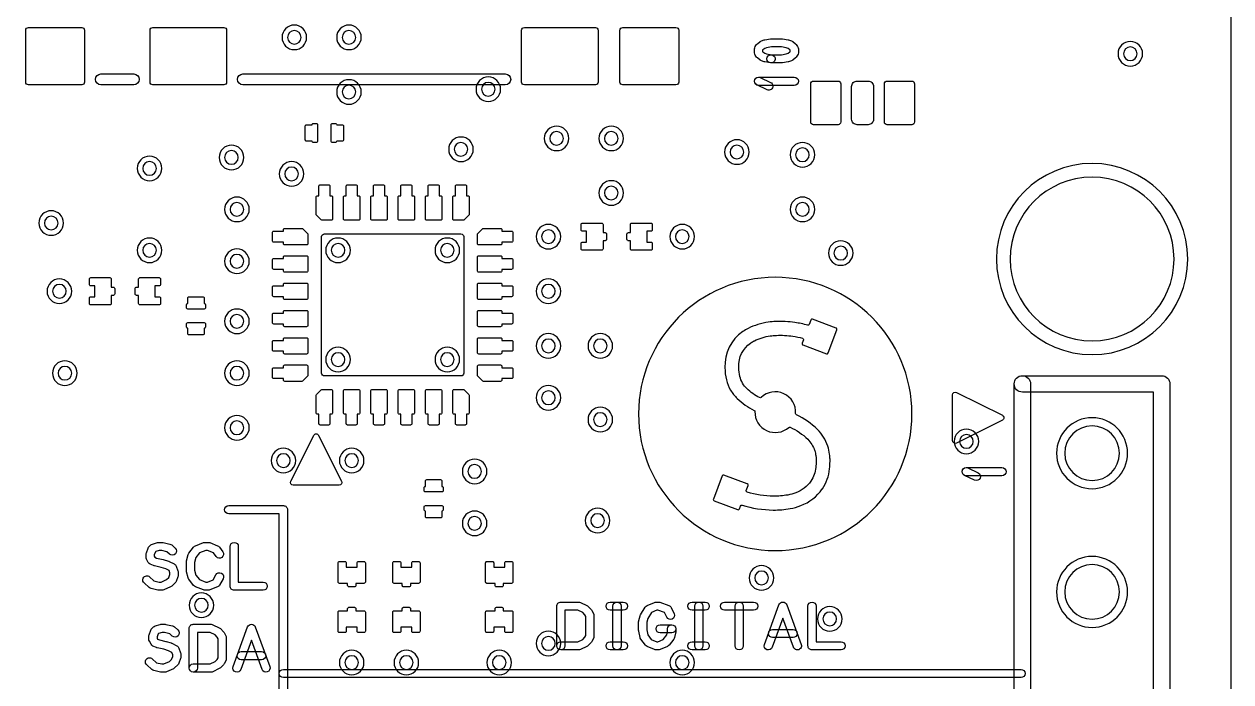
# Model space of a CAD drawing. Extents: x 0 to 53.3, y 0 to 68.6.
# Drawn here: x 31.25 to 53.34, y 45.6 to 57.64 of the extents above; entities that cross this region are included whole.
import ezdxf

# ---------------------------------------------------------------- set-up
doc = ezdxf.new("R2010")
doc.units = 0
for name, color, linetype in [('HOLE_1_4', 7, 'CONTINUOUS'), ('NC_Resist-A', 221, 'CONTINUOUS'), ('NC_Symbol-A', 140, 'CONTINUOUS'), ('OUTLINE', 7, 'CONTINUOUS')]:
    doc.layers.add(name, color=color, linetype=linetype)

msp = doc.modelspace()

# ---------------------------------------------------------------- linework, layer by layer
at = {"layer": 'HOLE_1_4'}
for points in [[(36.325, 57.4, 1), (36.075, 57.4, 1), (36.325, 57.4)], [(37.325, 57.4, 1), (37.075, 57.4, 1), (37.325, 57.4)], [(51.625, 57.1, 1), (51.375, 57.1, 1), (51.625, 57.1)], [(39.875, 56.45, 1), (39.625, 56.45, 1), (39.875, 56.45)], [(37.325, 56.4, 1), (37.075, 56.4, 1), (37.325, 56.4)], [(41.125, 55.55, 1), (40.875, 55.55, 1), (41.125, 55.55)], [(42.125, 55.55, 1), (41.875, 55.55, 1), (42.125, 55.55)], [(39.375, 55.35, 1), (39.125, 55.35, 1), (39.375, 55.35)], [(35.175, 55.2, 1), (34.925, 55.2, 1), (35.175, 55.2)], [(44.425, 55.3, 1), (44.175, 55.3, 1), (44.425, 55.3)], [(45.625, 55.25, 1), (45.375, 55.25, 1), (45.625, 55.25)], [(33.675, 55, 1), (33.425, 55, 1), (33.675, 55)], [(36.275, 54.9, 1), (36.025, 54.9, 1), (36.275, 54.9)], [(52.3, 53.34, 1), (49.3, 53.34, 1), (52.3, 53.34)], [(42.125, 54.55, 1), (41.875, 54.55, 1), (42.125, 54.55)], [(35.275, 54.25, 1), (35.025, 54.25, 1), (35.275, 54.25)], [(45.625, 54.25, 1), (45.375, 54.25, 1), (45.625, 54.25)], [(31.875, 54, 1), (31.625, 54, 1), (31.875, 54)], [(40.975, 53.75, 1), (40.725, 53.75, 1), (40.975, 53.75)], [(43.425, 53.75, 1), (43.175, 53.75, 1), (43.425, 53.75)], [(33.675, 53.5, 1), (33.425, 53.5, 1), (33.675, 53.5)], [(37.125, 53.5, 1), (36.875, 53.5, 1), (37.125, 53.5)], [(39.125, 53.5, 1), (38.875, 53.5, 1), (39.125, 53.5)], [(46.325, 53.45, 1), (46.075, 53.45, 1), (46.325, 53.45)], [(35.275, 53.3, 1), (35.025, 53.3, 1), (35.275, 53.3)], [(32.025, 52.75, 1), (31.775, 52.75, 1), (32.025, 52.75)], [(40.975, 52.75, 1), (40.725, 52.75, 1), (40.975, 52.75)], [(35.275, 52.2, 1), (35.025, 52.2, 1), (35.275, 52.2)], [(40.975, 51.75, 1), (40.725, 51.75, 1), (40.975, 51.75)], [(41.925, 51.75, 1), (41.675, 51.75, 1), (41.925, 51.75)], [(37.125, 51.5, 1), (36.875, 51.5, 1), (37.125, 51.5)], [(39.125, 51.5, 1), (38.875, 51.5, 1), (39.125, 51.5)], [(32.125, 51.25, 1), (31.875, 51.25, 1), (32.125, 51.25)], [(35.275, 51.25, 1), (35.025, 51.25, 1), (35.275, 51.25)], [(40.975, 50.8, 1), (40.725, 50.8, 1), (40.975, 50.8)], [(35.275, 50.25, 1), (35.025, 50.25, 1), (35.275, 50.25)], [(41.925, 50.4, 1), (41.675, 50.4, 1), (41.925, 50.4)], [(51.3, 49.784, 1), (50.3, 49.784, 1), (51.3, 49.784)], [(48.625, 50, 1), (48.375, 50, 1), (48.625, 50)], [(36.125, 49.65, 1), (35.875, 49.65, 1), (36.125, 49.65)], [(37.375, 49.65, 1), (37.125, 49.65, 1), (37.375, 49.65)], [(39.625, 49.45, 1), (39.375, 49.45, 1), (39.625, 49.45)], [(39.625, 48.5, 1), (39.375, 48.5, 1), (39.625, 48.5)], [(41.875, 48.55, 1), (41.625, 48.55, 1), (41.875, 48.55)], [(51.3, 47.244, 1), (50.3, 47.244, 1), (51.3, 47.244)], [(44.875, 47.5, 1), (44.625, 47.5, 1), (44.875, 47.5)], [(34.625, 47, 1), (34.375, 47, 1), (34.625, 47)], [(46.125, 46.75, 1), (45.875, 46.75, 1), (46.125, 46.75)], [(40.975, 46.3, 1), (40.725, 46.3, 1), (40.975, 46.3)], [(37.375, 45.95, 1), (37.125, 45.95, 1), (37.375, 45.95)], [(38.375, 45.95, 1), (38.125, 45.95, 1), (38.375, 45.95)], [(40.075, 45.95, 1), (39.825, 45.95, 1), (40.075, 45.95)], [(43.425, 45.95, 1), (43.175, 45.95, 1), (43.425, 45.95)]]:
    msp.add_lwpolyline(points, format="xyb", close=True, dxfattribs=at)
at = {"layer": 'NC_Resist-A'}
for points in [[(32.31, 57.58, -0.414214), (32.36, 57.53), (32.36, 56.58, -0.414214), (32.31, 56.53), (31.335, 56.53, -0.414214), (31.285, 56.58), (31.285, 57.53, -0.414214), (31.335, 57.58)], [(34.91, 57.58, -0.414214), (34.96, 57.53), (34.96, 56.58, -0.414214), (34.91, 56.53), (33.61, 56.53, -0.414214), (33.56, 56.58), (33.56, 57.53, -0.414214), (33.61, 57.58)], [(36.425, 57.4, 1), (35.975, 57.4, 1), (36.425, 57.4)], [(37.425, 57.4, 1), (36.975, 57.4, 1), (37.425, 57.4)], [(41.71, 57.58, -0.414214), (41.76, 57.53), (41.76, 56.58, -0.414214), (41.71, 56.53), (40.41, 56.53, -0.414214), (40.36, 56.58), (40.36, 57.53, -0.414214), (40.41, 57.58)], [(43.185, 57.58, -0.414214), (43.235, 57.53), (43.235, 56.58, -0.414214), (43.185, 56.53), (42.21, 56.53, -0.414214), (42.16, 56.58), (42.16, 57.53, -0.414214), (42.21, 57.58)], [(51.725, 57.1, 1), (51.275, 57.1, 1), (51.725, 57.1)], [(37.425, 56.4, 1), (36.975, 56.4, 1), (37.425, 56.4)], [(39.975, 56.45, 1), (39.525, 56.45, 1), (39.975, 56.45)], [(45.65, 56.55, -0.414214), (45.7, 56.6), (46.15, 56.6, -0.414214), (46.2, 56.55), (46.2, 55.85, -0.414214), (46.15, 55.8), (45.7, 55.8, -0.414214), (45.65, 55.85)], [(47, 56.55, -0.414214), (47.05, 56.6), (47.5, 56.6, -0.414214), (47.55, 56.55), (47.55, 55.85, -0.414214), (47.5, 55.8), (47.05, 55.8, -0.414214), (47, 55.85)], [(36.625, 55.5, -0.414214), (36.6, 55.475), (36.55, 55.475, -0.414214), (36.525, 55.5), (36.525, 55.5), (36.425, 55.5, -0.414214), (36.4, 55.525), (36.4, 55.775, -0.414214), (36.425, 55.8), (36.525, 55.8), (36.525, 55.8, -0.414214), (36.55, 55.825), (36.6, 55.825, -0.414214), (36.625, 55.8)], [(36.875, 55.8, -0.414214), (36.9, 55.825), (36.95, 55.825, -0.414214), (36.975, 55.8), (36.975, 55.8), (37.075, 55.8, -0.414214), (37.1, 55.775), (37.1, 55.525, -0.414214), (37.075, 55.5), (36.975, 55.5), (36.975, 55.5, -0.414214), (36.95, 55.475), (36.9, 55.475, -0.414214), (36.875, 55.5)], [(41.225, 55.55, 1), (40.775, 55.55, 1), (41.225, 55.55)], [(42.225, 55.55, 1), (41.775, 55.55, 1), (42.225, 55.55)], [(39.475, 55.35, 1), (39.025, 55.35, 1), (39.475, 55.35)], [(44.525, 55.3, 1), (44.075, 55.3, 1), (44.525, 55.3)], [(45.725, 55.25, 1), (45.275, 55.25, 1), (45.725, 55.25)], [(33.775, 55, 1), (33.325, 55, 1), (33.775, 55)], [(35.275, 55.2, 1), (34.825, 55.2, 1), (35.275, 55.2)], [(36.375, 54.9, 1), (35.925, 54.9, 1), (36.375, 54.9)], [(50.8, 51.59, 1), (50.8, 55.09, 1), (50.8, 51.59)], [(42.225, 54.55, 1), (41.775, 54.55, 1), (42.225, 54.55)], [(36.6, 54.475, -0.414214), (36.625, 54.5), (36.65, 54.5), (36.65, 54.675, -0.414214), (36.675, 54.7), (36.825, 54.7, -0.414214), (36.85, 54.675), (36.85, 54.5), (36.875, 54.5, -0.414214), (36.9, 54.475), (36.9, 54.075, -0.414214), (36.875, 54.05), (36.71036, 54.05, -0.198927), (36.69268, 54.05732), (36.60732, 54.14268, -0.198927), (36.6, 54.16036)], [(37.1, 54.475, -0.414214), (37.125, 54.5), (37.15, 54.5), (37.15, 54.675, -0.414214), (37.175, 54.7), (37.325, 54.7, -0.414214), (37.35, 54.675), (37.35, 54.5), (37.375, 54.5, -0.414214), (37.4, 54.475), (37.4, 54.075, -0.414214), (37.375, 54.05), (37.125, 54.05, -0.414214), (37.1, 54.075)], [(37.6, 54.475, -0.414214), (37.625, 54.5), (37.65, 54.5), (37.65, 54.675, -0.414214), (37.675, 54.7), (37.825, 54.7, -0.414214), (37.85, 54.675), (37.85, 54.5), (37.875, 54.5, -0.414214), (37.9, 54.475), (37.9, 54.075, -0.414214), (37.875, 54.05), (37.625, 54.05, -0.414214), (37.6, 54.075)], [(38.1, 54.475, -0.414214), (38.125, 54.5), (38.15, 54.5), (38.15, 54.675, -0.414214), (38.175, 54.7), (38.325, 54.7, -0.414214), (38.35, 54.675), (38.35, 54.5), (38.375, 54.5, -0.414214), (38.4, 54.475), (38.4, 54.075, -0.414214), (38.375, 54.05), (38.125, 54.05, -0.414214), (38.1, 54.075)], [(38.6, 54.475, -0.414214), (38.625, 54.5), (38.65, 54.5), (38.65, 54.675, -0.414214), (38.675, 54.7), (38.825, 54.7, -0.414214), (38.85, 54.675), (38.85, 54.5), (38.875, 54.5, -0.414214), (38.9, 54.475), (38.9, 54.075, -0.414214), (38.875, 54.05), (38.625, 54.05, -0.414214), (38.6, 54.075)], [(39.1, 54.475, -0.414214), (39.125, 54.5), (39.15, 54.5), (39.15, 54.675, -0.414214), (39.175, 54.7), (39.325, 54.7, -0.414214), (39.35, 54.675), (39.35, 54.5), (39.375, 54.5, -0.414214), (39.4, 54.475), (39.4, 54.16036, -0.198927), (39.39268, 54.14268), (39.30732, 54.05732, -0.198927), (39.28964, 54.05), (39.125, 54.05, -0.414214), (39.1, 54.075)], [(35.375, 54.25, 1), (34.925, 54.25, 1), (35.375, 54.25)], [(45.725, 54.25, 1), (45.275, 54.25, 1), (45.725, 54.25)], [(31.975, 54, 1), (31.525, 54, 1), (31.975, 54)], [(36.025, 53.6, -0.414214), (36, 53.625), (36, 53.65), (35.825, 53.65, -0.414214), (35.8, 53.675), (35.8, 53.825, -0.414214), (35.825, 53.85), (36, 53.85), (36, 53.875, -0.414214), (36.025, 53.9), (36.33964, 53.9, -0.198927), (36.35732, 53.89268), (36.44268, 53.80732, -0.198927), (36.45, 53.78964), (36.45, 53.625, -0.414214), (36.425, 53.6)], [(39.975, 53.9, -0.414214), (40, 53.875), (40, 53.85), (40.175, 53.85, -0.414214), (40.2, 53.825), (40.2, 53.675, -0.414214), (40.175, 53.65), (40, 53.65), (40, 53.625, -0.414214), (39.975, 53.6), (39.575, 53.6, -0.414214), (39.55, 53.625), (39.55, 53.78964, -0.198927), (39.55732, 53.80732), (39.64268, 53.89268, -0.198927), (39.66036, 53.9)], [(41.075, 53.75, 1), (40.625, 53.75, 1), (41.075, 53.75)], [(41.45, 53.625, -0.414214), (41.475, 53.65), (41.55, 53.65), (41.55, 53.85), (41.475, 53.85, -0.414214), (41.45, 53.875), (41.45, 53.975, -0.414214), (41.475, 54), (41.825, 54, -0.414214), (41.85, 53.975), (41.85, 53.825), (41.8875, 53.825, -0.414214), (41.9125, 53.8), (41.9125, 53.7, -0.414214), (41.8875, 53.675), (41.85, 53.675), (41.85, 53.525, -0.414214), (41.825, 53.5), (41.475, 53.5, -0.414214), (41.45, 53.525)], [(42.75, 53.875, -0.414214), (42.725, 53.85), (42.65, 53.85), (42.65, 53.65), (42.725, 53.65, -0.414214), (42.75, 53.625), (42.75, 53.525, -0.414214), (42.725, 53.5), (42.375, 53.5, -0.414214), (42.35, 53.525), (42.35, 53.675), (42.3125, 53.675, -0.414214), (42.2875, 53.7), (42.2875, 53.8, -0.414214), (42.3125, 53.825), (42.35, 53.825), (42.35, 53.975, -0.414214), (42.375, 54), (42.725, 54, -0.414214), (42.75, 53.975)], [(43.525, 53.75, 1), (43.075, 53.75, 1), (43.525, 53.75)], [(33.775, 53.5, 1), (33.325, 53.5, 1), (33.775, 53.5)], [(36.7, 53.75, -0.414214), (36.75, 53.8), (39.25, 53.8, -0.414214), (39.3, 53.75), (39.3, 51.25, -0.414214), (39.25, 51.2), (36.75, 51.2, -0.414214), (36.7, 51.25)], [(37.225, 53.5, 1), (36.775, 53.5, 1), (37.225, 53.5)], [(39.225, 53.5, 1), (38.775, 53.5, 1), (39.225, 53.5)], [(46.425, 53.45, 1), (45.975, 53.45, 1), (46.425, 53.45)], [(35.375, 53.3, 1), (34.925, 53.3, 1), (35.375, 53.3)], [(36.025, 53.1, -0.414214), (36, 53.125), (36, 53.15), (35.825, 53.15, -0.414214), (35.8, 53.175), (35.8, 53.325, -0.414214), (35.825, 53.35), (36, 53.35), (36, 53.375, -0.414214), (36.025, 53.4), (36.425, 53.4, -0.414214), (36.45, 53.375), (36.45, 53.125, -0.414214), (36.425, 53.1)], [(39.975, 53.4, -0.414214), (40, 53.375), (40, 53.35), (40.175, 53.35, -0.414214), (40.2, 53.325), (40.2, 53.175, -0.414214), (40.175, 53.15), (40, 53.15), (40, 53.125, -0.414214), (39.975, 53.1), (39.575, 53.1, -0.414214), (39.55, 53.125), (39.55, 53.375, -0.414214), (39.575, 53.4)], [(32.125, 52.75, 1), (31.675, 52.75, 1), (32.125, 52.75)], [(32.45, 52.625, -0.414214), (32.475, 52.65), (32.55, 52.65), (32.55, 52.85), (32.475, 52.85, -0.414214), (32.45, 52.875), (32.45, 52.975, -0.414214), (32.475, 53), (32.825, 53, -0.414214), (32.85, 52.975), (32.85, 52.825), (32.8875, 52.825, -0.414214), (32.9125, 52.8), (32.9125, 52.7, -0.414214), (32.8875, 52.675), (32.85, 52.675), (32.85, 52.525, -0.414214), (32.825, 52.5), (32.475, 52.5, -0.414214), (32.45, 52.525)], [(33.75, 52.875, -0.414214), (33.725, 52.85), (33.65, 52.85), (33.65, 52.65), (33.725, 52.65, -0.414214), (33.75, 52.625), (33.75, 52.525, -0.414214), (33.725, 52.5), (33.375, 52.5, -0.414214), (33.35, 52.525), (33.35, 52.675), (33.3125, 52.675, -0.414214), (33.2875, 52.7), (33.2875, 52.8, -0.414214), (33.3125, 52.825), (33.35, 52.825), (33.35, 52.975, -0.414214), (33.375, 53), (33.725, 53, -0.414214), (33.75, 52.975)], [(36.025, 52.6, -0.414214), (36, 52.625), (36, 52.65), (35.825, 52.65, -0.414214), (35.8, 52.675), (35.8, 52.825, -0.414214), (35.825, 52.85), (36, 52.85), (36, 52.875, -0.414214), (36.025, 52.9), (36.425, 52.9, -0.414214), (36.45, 52.875), (36.45, 52.625, -0.414214), (36.425, 52.6)], [(39.975, 52.9, -0.414214), (40, 52.875), (40, 52.85), (40.175, 52.85, -0.414214), (40.2, 52.825), (40.2, 52.675, -0.414214), (40.175, 52.65), (40, 52.65), (40, 52.625, -0.414214), (39.975, 52.6), (39.575, 52.6, -0.414214), (39.55, 52.625), (39.55, 52.875, -0.414214), (39.575, 52.9)], [(41.075, 52.75, 1), (40.625, 52.75, 1), (41.075, 52.75)], [(34.25, 52.425, -0.414214), (34.225, 52.45), (34.225, 52.5, -0.414214), (34.25, 52.525), (34.25, 52.525), (34.25, 52.625, -0.414214), (34.275, 52.65), (34.525, 52.65, -0.414214), (34.55, 52.625), (34.55, 52.525), (34.55, 52.525, -0.414214), (34.575, 52.5), (34.575, 52.45, -0.414214), (34.55, 52.425)], [(35.375, 52.2, 1), (34.925, 52.2, 1), (35.375, 52.2)], [(36.025, 52.1, -0.414214), (36, 52.125), (36, 52.15), (35.825, 52.15, -0.414214), (35.8, 52.175), (35.8, 52.325, -0.414214), (35.825, 52.35), (36, 52.35), (36, 52.375, -0.414214), (36.025, 52.4), (36.425, 52.4, -0.414214), (36.45, 52.375), (36.45, 52.125, -0.414214), (36.425, 52.1)], [(39.975, 52.4, -0.414214), (40, 52.375), (40, 52.35), (40.175, 52.35, -0.414214), (40.2, 52.325), (40.2, 52.175, -0.414214), (40.175, 52.15), (40, 52.15), (40, 52.125, -0.414214), (39.975, 52.1), (39.575, 52.1, -0.414214), (39.55, 52.125), (39.55, 52.375, -0.414214), (39.575, 52.4)], [(34.55, 52.175, -0.414214), (34.575, 52.15), (34.575, 52.1, -0.414214), (34.55, 52.075), (34.55, 52.075), (34.55, 51.975, -0.414214), (34.525, 51.95), (34.275, 51.95, -0.414214), (34.25, 51.975), (34.25, 52.075), (34.25, 52.075, -0.414214), (34.225, 52.1), (34.225, 52.15, -0.414214), (34.25, 52.175)], [(36.025, 51.6, -0.414214), (36, 51.625), (36, 51.65), (35.825, 51.65, -0.414214), (35.8, 51.675), (35.8, 51.825, -0.414214), (35.825, 51.85), (36, 51.85), (36, 51.875, -0.414214), (36.025, 51.9), (36.425, 51.9, -0.414214), (36.45, 51.875), (36.45, 51.625, -0.414214), (36.425, 51.6)], [(39.975, 51.9, -0.414214), (40, 51.875), (40, 51.85), (40.175, 51.85, -0.414214), (40.2, 51.825), (40.2, 51.675, -0.414214), (40.175, 51.65), (40, 51.65), (40, 51.625, -0.414214), (39.975, 51.6), (39.575, 51.6, -0.414214), (39.55, 51.625), (39.55, 51.875, -0.414214), (39.575, 51.9)], [(41.075, 51.75, 1), (40.625, 51.75, 1), (41.075, 51.75)], [(42.025, 51.75, 1), (41.575, 51.75, 1), (42.025, 51.75)], [(37.225, 51.5, 1), (36.775, 51.5, 1), (37.225, 51.5)], [(39.225, 51.5, 1), (38.775, 51.5, 1), (39.225, 51.5)], [(32.225, 51.25, 1), (31.775, 51.25, 1), (32.225, 51.25)], [(35.375, 51.25, 1), (34.925, 51.25, 1), (35.375, 51.25)], [(36.025, 51.1, -0.414214), (36, 51.125), (36, 51.15), (35.825, 51.15, -0.414214), (35.8, 51.175), (35.8, 51.325, -0.414214), (35.825, 51.35), (36, 51.35), (36, 51.375, -0.414214), (36.025, 51.4), (36.425, 51.4, -0.414214), (36.45, 51.375), (36.45, 51.21036, -0.198927), (36.44268, 51.19268), (36.35732, 51.10732, -0.198927), (36.33964, 51.1)], [(39.975, 51.4, -0.414214), (40, 51.375), (40, 51.35), (40.175, 51.35, -0.414214), (40.2, 51.325), (40.2, 51.175, -0.414214), (40.175, 51.15), (40, 51.15), (40, 51.125, -0.414214), (39.975, 51.1), (39.66036, 51.1, -0.198927), (39.64268, 51.10732), (39.55732, 51.19268, -0.198927), (39.55, 51.21036), (39.55, 51.375, -0.414214), (39.575, 51.4)], [(41.075, 50.8, 1), (40.625, 50.8, 1), (41.075, 50.8)], [(36.9, 50.525, -0.414214), (36.875, 50.5), (36.85, 50.5), (36.85, 50.325, -0.414214), (36.825, 50.3), (36.675, 50.3, -0.414214), (36.65, 50.325), (36.65, 50.5), (36.625, 50.5, -0.414214), (36.6, 50.525), (36.6, 50.83964, -0.198927), (36.60732, 50.85732), (36.69268, 50.94268, -0.198927), (36.71036, 50.95), (36.875, 50.95, -0.414214), (36.9, 50.925)], [(37.4, 50.525, -0.414214), (37.375, 50.5), (37.35, 50.5), (37.35, 50.325, -0.414214), (37.325, 50.3), (37.175, 50.3, -0.414214), (37.15, 50.325), (37.15, 50.5), (37.125, 50.5, -0.414214), (37.1, 50.525), (37.1, 50.925, -0.414214), (37.125, 50.95), (37.375, 50.95, -0.414214), (37.4, 50.925)], [(37.9, 50.525, -0.414214), (37.875, 50.5), (37.85, 50.5), (37.85, 50.325, -0.414214), (37.825, 50.3), (37.675, 50.3, -0.414214), (37.65, 50.325), (37.65, 50.5), (37.625, 50.5, -0.414214), (37.6, 50.525), (37.6, 50.925, -0.414214), (37.625, 50.95), (37.875, 50.95, -0.414214), (37.9, 50.925)], [(38.4, 50.525, -0.414214), (38.375, 50.5), (38.35, 50.5), (38.35, 50.325, -0.414214), (38.325, 50.3), (38.175, 50.3, -0.414214), (38.15, 50.325), (38.15, 50.5), (38.125, 50.5, -0.414214), (38.1, 50.525), (38.1, 50.925, -0.414214), (38.125, 50.95), (38.375, 50.95, -0.414214), (38.4, 50.925)], [(38.9, 50.525, -0.414214), (38.875, 50.5), (38.85, 50.5), (38.85, 50.325, -0.414214), (38.825, 50.3), (38.675, 50.3, -0.414214), (38.65, 50.325), (38.65, 50.5), (38.625, 50.5, -0.414214), (38.6, 50.525), (38.6, 50.925, -0.414214), (38.625, 50.95), (38.875, 50.95, -0.414214), (38.9, 50.925)], [(39.4, 50.525, -0.414214), (39.375, 50.5), (39.35, 50.5), (39.35, 50.325, -0.414214), (39.325, 50.3), (39.175, 50.3, -0.414214), (39.15, 50.325), (39.15, 50.5), (39.125, 50.5, -0.414214), (39.1, 50.525), (39.1, 50.925, -0.414214), (39.125, 50.95), (39.28964, 50.95, -0.198927), (39.30732, 50.94268), (39.39268, 50.85732, -0.198927), (39.4, 50.83964)], [(42.025, 50.4, 1), (41.575, 50.4, 1), (42.025, 50.4)], [(35.375, 50.25, 1), (34.925, 50.25, 1), (35.375, 50.25)], [(50.8, 50.434, 1), (50.8, 49.134, 1), (50.8, 50.434)], [(48.725, 50, 1), (48.275, 50, 1), (48.725, 50)], [(36.225, 49.65, 1), (35.775, 49.65, 1), (36.225, 49.65)], [(37.475, 49.65, 1), (37.025, 49.65, 1), (37.475, 49.65)], [(39.725, 49.45, 1), (39.275, 49.45, 1), (39.725, 49.45)], [(38.6, 49.075, -0.414214), (38.575, 49.1), (38.575, 49.15, -0.414214), (38.6, 49.175), (38.6, 49.175), (38.6, 49.275, -0.414214), (38.625, 49.3), (38.875, 49.3, -0.414214), (38.9, 49.275), (38.9, 49.175), (38.9, 49.175, -0.414214), (38.925, 49.15), (38.925, 49.1, -0.414214), (38.9, 49.075)], [(38.9, 48.825, -0.414214), (38.925, 48.8), (38.925, 48.75, -0.414214), (38.9, 48.725), (38.9, 48.725), (38.9, 48.625, -0.414214), (38.875, 48.6), (38.625, 48.6, -0.414214), (38.6, 48.625), (38.6, 48.725), (38.6, 48.725, -0.414214), (38.575, 48.75), (38.575, 48.8, -0.414214), (38.6, 48.825)], [(39.725, 48.5, 1), (39.275, 48.5, 1), (39.725, 48.5)], [(41.975, 48.55, 1), (41.525, 48.55, 1), (41.975, 48.55)], [(37.125, 47.8, -0.414214), (37.15, 47.775), (37.15, 47.7), (37.35, 47.7), (37.35, 47.775, -0.414214), (37.375, 47.8), (37.475, 47.8, -0.414214), (37.5, 47.775), (37.5, 47.425, -0.414214), (37.475, 47.4), (37.325, 47.4), (37.325, 47.3625, -0.414214), (37.3, 47.3375), (37.2, 47.3375, -0.414214), (37.175, 47.3625), (37.175, 47.4), (37.025, 47.4, -0.414214), (37, 47.425), (37, 47.775, -0.414214), (37.025, 47.8)], [(38.125, 47.8, -0.414214), (38.15, 47.775), (38.15, 47.7), (38.35, 47.7), (38.35, 47.775, -0.414214), (38.375, 47.8), (38.475, 47.8, -0.414214), (38.5, 47.775), (38.5, 47.425, -0.414214), (38.475, 47.4), (38.325, 47.4), (38.325, 47.3625, -0.414214), (38.3, 47.3375), (38.2, 47.3375, -0.414214), (38.175, 47.3625), (38.175, 47.4), (38.025, 47.4, -0.414214), (38, 47.425), (38, 47.775, -0.414214), (38.025, 47.8)], [(39.825, 47.8, -0.414214), (39.85, 47.775), (39.85, 47.7), (40.05, 47.7), (40.05, 47.775, -0.414214), (40.075, 47.8), (40.175, 47.8, -0.414214), (40.2, 47.775), (40.2, 47.425, -0.414214), (40.175, 47.4), (40.025, 47.4), (40.025, 47.3625, -0.414214), (40, 47.3375), (39.9, 47.3375, -0.414214), (39.875, 47.3625), (39.875, 47.4), (39.725, 47.4, -0.414214), (39.7, 47.425), (39.7, 47.775, -0.414214), (39.725, 47.8)], [(44.975, 47.5, 1), (44.525, 47.5, 1), (44.975, 47.5)], [(50.8, 47.894, 1), (50.8, 46.594, 1), (50.8, 47.894)], [(34.725, 47, 1), (34.275, 47, 1), (34.725, 47)], [(37.375, 46.5, -0.414214), (37.35, 46.525), (37.35, 46.6), (37.15, 46.6), (37.15, 46.525, -0.414214), (37.125, 46.5), (37.025, 46.5, -0.414214), (37, 46.525), (37, 46.875, -0.414214), (37.025, 46.9), (37.175, 46.9), (37.175, 46.9375, -0.414214), (37.2, 46.9625), (37.3, 46.9625, -0.414214), (37.325, 46.9375), (37.325, 46.9), (37.475, 46.9, -0.414214), (37.5, 46.875), (37.5, 46.525, -0.414214), (37.475, 46.5)], [(38.375, 46.5, -0.414214), (38.35, 46.525), (38.35, 46.6), (38.15, 46.6), (38.15, 46.525, -0.414214), (38.125, 46.5), (38.025, 46.5, -0.414214), (38, 46.525), (38, 46.875, -0.414214), (38.025, 46.9), (38.175, 46.9), (38.175, 46.9375, -0.414214), (38.2, 46.9625), (38.3, 46.9625, -0.414214), (38.325, 46.9375), (38.325, 46.9), (38.475, 46.9, -0.414214), (38.5, 46.875), (38.5, 46.525, -0.414214), (38.475, 46.5)], [(40.075, 46.5, -0.414214), (40.05, 46.525), (40.05, 46.6), (39.85, 46.6), (39.85, 46.525, -0.414214), (39.825, 46.5), (39.725, 46.5, -0.414214), (39.7, 46.525), (39.7, 46.875, -0.414214), (39.725, 46.9), (39.875, 46.9), (39.875, 46.9375, -0.414214), (39.9, 46.9625), (40, 46.9625, -0.414214), (40.025, 46.9375), (40.025, 46.9), (40.175, 46.9, -0.414214), (40.2, 46.875), (40.2, 46.525, -0.414214), (40.175, 46.5)], [(46.225, 46.75, 1), (45.775, 46.75, 1), (46.225, 46.75)], [(41.075, 46.3, 1), (40.625, 46.3, 1), (41.075, 46.3)], [(37.475, 45.95, 1), (37.025, 45.95, 1), (37.475, 45.95)], [(38.475, 45.95, 1), (38.025, 45.95, 1), (38.475, 45.95)], [(40.175, 45.95, 1), (39.725, 45.95, 1), (40.175, 45.95)], [(43.525, 45.95, 1), (43.075, 45.95, 1), (43.525, 45.95)]]:
    msp.add_lwpolyline(points, format="xyb", close=True, dxfattribs=at)
at = {"layer": 'NC_Symbol-A'}
for points in [[(44.92547, 56.93149, -1), (44.92547, 57.08149), (45.11434, 57.08149), (45.20395, 57.09692), (45.23682, 57.10822), (45.26975, 57.13467), (45.275, 57.1419), (45.275, 57.1633), (45.26974, 57.17053), (45.23682, 57.19698), (45.20396, 57.20828), (45.11435, 57.2237), (44.93187, 57.2237), (44.84226, 57.20828), (44.80941, 57.19698), (44.77649, 57.17054), (44.77123, 57.1633), (44.77123, 57.1419), (44.77648, 57.13467), (44.80941, 57.10822), (44.84227, 57.09692), (44.93819, 57.0804, -1), (44.91275, 56.93258), (44.81086, 56.95012, -0.040286), (44.79917, 56.95311), (44.74823, 56.97064, -0.086488), (44.72568, 56.98308), (44.67474, 57.02399, -0.066593), (44.66102, 57.03839), (44.63555, 57.07345, -0.158367), (44.62123, 57.11753), (44.62123, 57.18766, -0.158333), (44.63555, 57.23173), (44.66102, 57.2668, -0.066617), (44.67474, 57.28121), (44.72568, 57.32212, -0.086488), (44.74823, 57.33456), (44.79917, 57.35209, -0.040286), (44.81086, 57.35508), (44.91275, 57.37261, -0.042633), (44.92547, 57.3737), (45.12075, 57.3737, -0.042633), (45.13347, 57.37261), (45.23536, 57.35508, -0.040286), (45.24705, 57.35209), (45.29799, 57.33456, -0.086488), (45.32054, 57.32212), (45.37149, 57.28121, -0.066617), (45.38521, 57.2668), (45.41068, 57.23173, -0.158333), (45.425, 57.18766), (45.425, 57.11753, -0.158367), (45.41068, 57.07345), (45.38521, 57.03839, -0.066593), (45.37149, 57.02399), (45.32054, 56.98308, -0.086488), (45.29799, 56.97064), (45.24705, 56.95311, -0.040286), (45.23536, 56.95012), (45.13347, 56.93258, -0.042633), (45.12075, 56.93149)], [(33.26, 56.73, -1), (33.26, 56.53), (32.66, 56.53, -1), (32.66, 56.73)], [(40.06, 56.73, -1), (40.06, 56.53), (35.26, 56.53, -1), (35.26, 56.73)], [(44.91488, 56.57634, -1), (44.85116, 56.44054), (44.66437, 56.5282, -1), (44.72809, 56.664)], [(44.69623, 56.5211, -1), (44.69623, 56.6711), (45.35, 56.6711, -1), (45.35, 56.5211)], [(46.8, 55.9, -0.414214), (46.7, 55.8), (46.5, 55.8, -0.414214), (46.4, 55.9), (46.4, 56.5, -0.414214), (46.5, 56.6), (46.7, 56.6, -0.414214), (46.8, 56.5)], [(45.00128, 48.00226, 1), (45.00128, 53.00572, 1), (45.00128, 48.00226)], [(44.96455, 48.74374, 0.0037), (44.96492, 48.74374), (44.96492, 48.74374, 0.042782), (45.27324, 48.76986), (45.27324, 48.76986, 0.003846), (45.27362, 48.76992), (45.27362, 48.76992, 0.044234), (45.46777, 48.82442), (45.46777, 48.82442, 0.152007), (45.8631, 49.12942), (45.8631, 49.12942, 0.00649), (45.86346, 49.12996), (45.86346, 49.12996, 0.12105), (45.99606, 49.49855), (45.99606, 49.49855, 0.020294), (46.00447, 49.63366), (46.00447, 49.63366, 0.027419), (46.00116, 49.7158), (46.00116, 49.7158, -0.011337), (46.00107, 49.71693), (46.00107, 49.71693, 0.02807), (45.99559, 49.76843), (45.99559, 49.76843, -0.011315), (45.99543, 49.76955), (45.99543, 49.76955, 0.053461), (45.96254, 49.91399), (45.96254, 49.91399, 0.117248), (45.77339, 50.22035), (45.77339, 50.22035, 0.08502), (45.38758, 50.48831), (45.38758, 50.48831, -0.30834), (45.37322, 50.51253), (45.37322, 50.51253, 0.682263), (44.74419, 50.8057), (44.74419, 50.8057, -0.319548), (44.71549, 50.80158), (44.71549, 50.80158, -0.070664), (44.48078, 50.9681), (44.48078, 50.9681, -0.006152), (44.48034, 50.96853), (44.48034, 50.96853, -0.059406), (44.40393, 51.0651), (44.40393, 51.0651, -0.012642), (44.40329, 51.06619), (44.40329, 51.06619, -0.058349), (44.35319, 51.19038), (44.35319, 51.19038, -0.006185), (44.35304, 51.19098), (44.35304, 51.19098, -0.061901), (44.33406, 51.35065), (44.33406, 51.35065, 0.012911), (44.3338, 51.36371), (44.33378, 51.3637, -0.259171), (44.55161, 51.80237), (44.55161, 51.80237, 0.003528), (44.55454, 51.80441), (44.55454, 51.80441, -0.033306), (44.61832, 51.84353), (44.61832, 51.84353, -0.006307), (44.61888, 51.84382), (44.61888, 51.84382, -0.081125), (44.90883, 51.93247), (44.90883, 51.93247, -0.020114), (45.02305, 51.94281), (45.02305, 51.94281, -0.046998), (45.32336, 51.92773), (45.3235, 51.9277, -0.02833), (45.49915, 51.89206), (45.49915, 51.89206, -0.444839), (45.5162, 51.85907), (45.49338, 51.79845, 0.414364), (45.50798, 51.76624), (45.93709, 51.60498, 0.414063), (45.96928, 51.61958), (46.129, 52.04459, 0.414282), (46.11439, 52.07679), (45.68538, 52.23802, 0.414214), (45.65318, 52.22342), (45.62331, 52.14394, -0.389352), (45.59315, 52.12866), (45.59315, 52.12866, 0.032531), (45.35968, 52.17807), (45.35968, 52.17807, 0.047209), (45.01042, 52.19545), (45.01042, 52.19545, 0.020284), (44.87481, 52.18315), (44.87481, 52.18315, 0.081781), (44.50409, 52.06926), (44.50409, 52.06926, 0.004472), (44.50369, 52.06906), (44.50369, 52.06906, 0.034253), (44.40846, 52.01094), (44.40846, 52.01094, -0.003441), (44.40818, 52.01074), (44.40818, 52.01074, 0.25895), (44.08106, 51.35259), (44.08106, 51.35259, -0.012606), (44.08109, 51.35133), (44.08109, 51.35133, 0.062524), (44.10814, 51.12754), (44.10814, 51.12754, 0.004342), (44.10825, 51.12712), (44.10825, 51.12712, 0.061368), (44.18438, 50.93931), (44.18438, 50.93931, 0.008559), (44.18481, 50.93857), (44.18481, 50.93857, 0.062827), (44.30457, 50.78658), (44.30457, 50.78658, 0.074666), (44.61491, 50.56896), (44.61491, 50.56896, -0.291676), (44.62874, 50.54591), (44.62874, 50.54591, 0.656585), (45.24877, 50.25728), (45.24877, 50.25728, -0.298185), (45.27586, 50.26128), (45.27586, 50.26128, -0.086081), (45.59591, 50.04008), (45.59591, 50.04008, -0.116442), (45.7224, 49.83449), (45.7224, 49.83449, 0.00276), (45.72328, 49.83184), (45.72328, 49.83184, -0.053659), (45.74425, 49.73965), (45.74425, 49.73965, 0.011796), (45.7459, 49.72783), (45.7459, 49.72783, -0.028641), (45.74843, 49.70408), (45.74843, 49.70408, 0.011793), (45.74929, 49.69218), (45.74929, 49.69218, -0.027149), (45.75155, 49.63828), (45.75155, 49.63828, -0.020141), (45.74443, 49.52452), (45.74443, 49.52452, -0.119362), (45.6546, 49.27274), (45.6546, 49.27274, -0.009349), (45.65407, 49.27197), (45.65407, 49.27197, -0.150483), (45.37983, 49.06161), (45.37983, 49.06161, 0.000949), (45.37974, 49.06158), (45.37817, 49.06099, 0.000671), (45.37811, 49.06096), (45.37811, 49.06096, -0.043673), (45.22892, 49.01892), (45.22892, 49.01892, -0.042221), (44.96713, 48.99671), (44.96713, 48.99671, -0.0044), (44.96669, 48.99671), (44.96669, 48.99671, -0.066051), (44.4882, 49.06862), (44.4882, 49.06862, -0.437176), (44.47173, 49.10142), (44.50499, 49.19011, 0.414049), (44.49037, 49.22229), (44.06132, 49.38335, 0.414131), (44.02913, 49.36874), (43.8695, 48.94369, 0.414351), (43.88412, 48.91149), (44.3133, 48.75043, 0.414268), (44.34549, 48.76506), (44.36499, 48.81703, -0.394836), (44.3956, 48.83219), (44.3956, 48.83219, 0.069125), (44.96455, 48.74374)], [(49.375, 51.054, -1), (49.675, 51.054), (49.675, 25.804), (51.925, 25.804), (51.925, 50.904), (49.525, 50.904, -1), (49.525, 51.204), (52.075, 51.204, -0.414214), (52.225, 51.054), (52.225, 25.654, -0.414214), (52.075, 25.504), (49.525, 25.504, -0.414214), (49.375, 25.654)], [(48.2471, 50.85263, -0.55752), (48.31946, 50.89735), (49.15766, 50.47825, -0.617992), (49.15766, 50.38881), (48.31946, 49.96971, -0.55752), (48.2471, 50.01443)], [(36.1809, 49.2, -0.55752), (36.13618, 49.27236), (36.55528, 50.11056, -0.617992), (36.64472, 50.11056), (37.06382, 49.27236, -0.55752), (37.0191, 49.2)], [(48.71488, 49.42634, -1), (48.65116, 49.29054), (48.46437, 49.3782, -1), (48.52809, 49.514)], [(48.49623, 49.3711, -1), (48.49623, 49.5211), (49.15, 49.5211, -1), (49.15, 49.3711)], [(35, 35.175, -1), (35, 35.325), (35.925, 35.325), (35.925, 48.675), (35, 48.675, -1), (35, 48.825), (36, 48.825, -0.414214), (36.075, 48.75), (36.075, 35.25, -0.414214), (36, 35.175)], [(34.01794, 48.04704, -1), (33.91712, 47.93598), (33.86936, 47.97934), (33.77211, 48.00142), (33.72929, 48.00142), (33.66259, 47.98122), (33.65757, 47.97667), (33.63734, 47.92158), (33.63734, 47.89759), (33.64719, 47.87969), (33.67989, 47.86485), (33.79713, 47.83823, -0.017632), (33.80224, 47.83687), (33.89575, 47.80857, -0.043373), (33.90781, 47.80375), (34.00131, 47.75658, -0.190152), (34.03793, 47.71547), (34.0691, 47.63057, -0.088201), (34.0737, 47.60472), (34.0737, 47.54811, -0.088201), (34.0691, 47.52226), (34.03793, 47.43736, -0.120979), (34.01795, 47.40769), (33.95561, 47.35108, -0.077945), (33.93619, 47.33831), (33.81152, 47.28171, -0.106935), (33.78052, 47.275), (33.71818, 47.275, -0.055853), (33.70158, 47.27686), (33.57691, 47.30516, -0.129239), (33.54309, 47.32278), (33.44958, 47.40769, -1), (33.55042, 47.51873), (33.62934, 47.44708), (33.72659, 47.425), (33.76429, 47.425), (33.86348, 47.47003), (33.90347, 47.50635), (33.9237, 47.56144), (33.9237, 47.59139), (33.90733, 47.63599), (33.84607, 47.66689), (33.76133, 47.69254), (33.63923, 47.72026, -0.05078), (33.62483, 47.72511), (33.5625, 47.75341, -0.161686), (33.52781, 47.78552), (33.49664, 47.84212, -0.126514), (33.48734, 47.8783), (33.48734, 47.93491, -0.088201), (33.49194, 47.96076), (33.52311, 48.04566, -0.121028), (33.5431, 48.07534), (33.57427, 48.10364, -0.111239), (33.60295, 48.11989), (33.69645, 48.1482, -0.073621), (33.71818, 48.15142), (33.78052, 48.15142, -0.055887), (33.79713, 48.14956), (33.9218, 48.12125, -0.129161), (33.9556, 48.10364)], [(34.89032, 47.9793, -1), (34.76942, 47.89052), (34.71969, 47.95824), (34.61271, 48.00142), (34.57879, 48.00142), (34.46372, 47.95742), (34.39966, 47.87281), (34.375, 47.78326), (34.375, 47.64316), (34.39966, 47.5536), (34.46372, 47.46899), (34.57879, 47.425), (34.61271, 47.425), (34.71471, 47.46616), (34.76417, 47.55599, -1), (34.89557, 47.48363), (34.83323, 47.37042, -0.172647), (34.7956, 47.33705), (34.65534, 47.28045, -0.096196), (34.62727, 47.275), (34.56494, 47.275, -0.091533), (34.53816, 47.27994), (34.3901, 47.33654, -0.140344), (34.35708, 47.36133), (34.27137, 47.47454, -0.095112), (34.25886, 47.4999), (34.22769, 47.61311, -0.067273), (34.225, 47.63302), (34.225, 47.7934, -0.067273), (34.22769, 47.81331), (34.25886, 47.92651, -0.095112), (34.27137, 47.95187), (34.35708, 48.06508, -0.140323), (34.3901, 48.08986), (34.53816, 48.14647, -0.091539), (34.56494, 48.15142), (34.62727, 48.15142, -0.096196), (34.65534, 48.14597), (34.7956, 48.08936, -0.13934), (34.82798, 48.0642)], [(35.025, 48.07642, -1), (35.175, 48.07642), (35.175, 47.425), (35.62987, 47.425, -1), (35.62987, 47.275), (35.1, 47.275, -0.414214), (35.025, 47.35)], [(41.153, 46.25645, -1), (41.003, 46.25645), (41.003, 46.98287, -0.414214), (41.078, 47.05787), (41.40527, 47.05787, -0.113231), (41.43796, 47.05037), (41.55485, 46.99376, -0.088472), (41.57617, 46.9783), (41.63071, 46.9217, -0.065989), (41.6424, 46.90583), (41.67357, 46.84922, -0.12648), (41.68287, 46.81305), (41.68287, 46.42626, -0.126514), (41.67357, 46.39008), (41.6424, 46.33348, -0.065961), (41.63071, 46.31762), (41.57617, 46.26101, -0.088472), (41.55485, 46.24555), (41.43796, 46.18895, -0.113231), (41.40527, 46.18145), (41.078, 46.18145, -1), (41.078, 46.33145), (41.38807, 46.33145), (41.47743, 46.37472), (41.5158, 46.41454), (41.53287, 46.44555), (41.53287, 46.79377), (41.5158, 46.82478), (41.47743, 46.86459), (41.38806, 46.90787), (41.153, 46.90787)], [(41.9793, 46.90787, -1), (41.9793, 47.05787), (42.22086, 47.05787, -1), (42.22086, 46.90787)], [(42.17897, 46.25645, -1), (42.02897, 46.25645), (42.02897, 46.98287, -1), (42.17897, 46.98287)], [(43.15076, 46.8456, -1), (43.01562, 46.7805), (42.97463, 46.86559), (42.8524, 46.90787), (42.83361, 46.90787), (42.73744, 46.86677), (42.66962, 46.7548), (42.6517, 46.68971), (42.6517, 46.54713), (42.6701, 46.45802), (42.73357, 46.3742), (42.83361, 46.33145), (42.84966, 46.33145), (42.9497, 46.3742), (43.0147, 46.46005), (43.03157, 46.52131), (43.03157, 46.56777, -1), (43.18157, 46.56777), (43.18157, 46.51117, -0.067273), (43.17888, 46.49126), (43.1555, 46.40635, -0.095112), (43.14299, 46.38099), (43.05728, 46.26778, -0.13049), (43.02695, 46.24408), (42.89448, 46.18748, -0.101298), (42.86501, 46.18145), (42.81826, 46.18145, -0.101298), (42.78879, 46.18748), (42.65632, 46.24408, -0.13049), (42.62599, 46.26778), (42.54028, 46.38099, -0.111539), (42.52663, 46.41109), (42.50325, 46.5243, -0.050962), (42.5017, 46.53947), (42.5017, 46.69985, -0.067273), (42.50439, 46.71976), (42.52777, 46.80466, -0.069071), (42.53593, 46.8236), (42.62164, 46.96511, -0.156881), (42.65632, 46.99523), (42.78879, 47.05184, -0.101298), (42.81826, 47.05787), (42.86501, 47.05787, -0.083456), (42.88953, 47.05375), (43.05317, 46.99714, -0.199808), (43.09622, 46.95881)], [(43.478, 46.90787, -1), (43.478, 47.05787), (43.71956, 47.05787, -1), (43.71956, 46.90787)], [(43.67768, 46.25645, -1), (43.52768, 46.25645), (43.52768, 46.98287, -1), (43.67768, 46.98287)], [(44.0754, 46.90787, -1), (44.0754, 47.05787), (44.60527, 47.05787, -1), (44.60527, 46.90787)], [(44.41534, 46.25645, -1), (44.26534, 46.25645), (44.26534, 46.98287, -1), (44.41534, 46.98287)], [(44.94586, 46.23075, -1), (44.80494, 46.28215), (45.06988, 47.00857, -0.699716), (45.2108, 47.00857), (45.47573, 46.28215, -1), (45.33481, 46.23075), (45.14034, 46.76398)], [(45.6004, 46.98287, -1), (45.7504, 46.98287), (45.7504, 46.33145), (46.20527, 46.33145, -1), (46.20527, 46.18145), (45.6754, 46.18145, -0.414214), (45.6004, 46.25645)], [(34.06794, 46.54704, -1), (33.96712, 46.43598), (33.91936, 46.47934), (33.82211, 46.50142), (33.77929, 46.50142), (33.71259, 46.48122), (33.70757, 46.47667), (33.68734, 46.42158), (33.68734, 46.39759), (33.69719, 46.37969), (33.72989, 46.36485), (33.84713, 46.33823, -0.017632), (33.85224, 46.33687), (33.94575, 46.30857, -0.043373), (33.95781, 46.30375), (34.05131, 46.25658, -0.190152), (34.08793, 46.21547), (34.1191, 46.13057, -0.088201), (34.1237, 46.10472), (34.1237, 46.04811, -0.088201), (34.1191, 46.02226), (34.08793, 45.93736, -0.120979), (34.06795, 45.90769), (34.00561, 45.85108, -0.077945), (33.98619, 45.83831), (33.86152, 45.78171, -0.106935), (33.83052, 45.775), (33.76818, 45.775, -0.055853), (33.75158, 45.77686), (33.62691, 45.80516, -0.129239), (33.59309, 45.82278), (33.49958, 45.90769, -1), (33.60042, 46.01873), (33.67934, 45.94708), (33.77659, 45.925), (33.81429, 45.925), (33.91348, 45.97003), (33.95347, 46.00635), (33.9737, 46.06144), (33.9737, 46.09139), (33.95733, 46.13599), (33.89607, 46.16689), (33.81133, 46.19254), (33.68923, 46.22026, -0.05078), (33.67483, 46.22511), (33.6125, 46.25341, -0.161686), (33.57781, 46.28552), (33.54664, 46.34212, -0.126514), (33.53734, 46.3783), (33.53734, 46.43491, -0.088201), (33.54194, 46.46076), (33.57311, 46.54566, -0.121028), (33.5931, 46.57534), (33.62427, 46.60364, -0.111239), (33.65295, 46.61989), (33.74645, 46.6482, -0.073621), (33.76818, 46.65142), (33.83052, 46.65142, -0.055887), (33.84713, 46.64956), (33.9718, 46.62125, -0.129161), (34.0056, 46.60364)], [(34.425, 45.85, -1), (34.275, 45.85), (34.275, 46.57642, -0.414214), (34.35, 46.65142), (34.67727, 46.65142, -0.113231), (34.70996, 46.64392), (34.82685, 46.58731, -0.088472), (34.84817, 46.57185), (34.90271, 46.51525, -0.065989), (34.9144, 46.49938), (34.94557, 46.44277, -0.12648), (34.95487, 46.4066), (34.95487, 46.01981, -0.126514), (34.94557, 45.98363), (34.9144, 45.92703, -0.065961), (34.90271, 45.91117), (34.84817, 45.85456, -0.088472), (34.82685, 45.8391), (34.70996, 45.7825, -0.113231), (34.67727, 45.775), (34.35, 45.775, -1), (34.35, 45.925), (34.66007, 45.925), (34.74943, 45.96827), (34.7878, 46.00809), (34.80487, 46.0391), (34.80487, 46.38732), (34.7878, 46.41833), (34.74943, 46.45814), (34.66006, 46.50142), (34.425, 46.50142)], [(35.22046, 45.8243, -1), (35.07954, 45.8757), (35.34448, 46.60212, -0.699716), (35.4854, 46.60212), (35.75033, 45.8757, -1), (35.60941, 45.8243), (35.41494, 46.35753)], [(43.10657, 46.64277, -1), (43.10657, 46.49277), (42.89618, 46.49277, -1), (42.89618, 46.64277)], [(44.95332, 46.40787, -1), (44.95332, 46.55787), (45.32735, 46.55787, -1), (45.32735, 46.40787)], [(41.9793, 46.18145, -1), (41.9793, 46.33145), (42.22086, 46.33145, -1), (42.22086, 46.18145)], [(43.478, 46.18145, -1), (43.478, 46.33145), (43.71956, 46.33145, -1), (43.71956, 46.18145)], [(35.22792, 46.00142, -1), (35.22792, 46.15142), (35.60195, 46.15142, -1), (35.60195, 46.00142)], [(49.5, 45.825, -1), (49.5, 45.675), (36, 45.675, -1), (36, 45.825)]]:
    msp.add_lwpolyline(points, format="xyb", close=True, dxfattribs=at)
at = {"layer": 'OUTLINE'}
msp.add_lwpolyline([(2.54, 2.54), (1, 2.54, -0.414214), (0, 3.54), (0, 67.58, -0.414214), (1, 68.58), (22.44699, 68.58, 0.267948), (22.88, 68.33), (25.38, 68.33, 0.267948), (25.81301, 68.58), (52.34, 68.58, -0.414214), (53.34, 67.58), (53.34, 4.064), (51.816, 2.54), (40.386, 2.54), (38.13889, 0.29289, -0.19891), (37.43179, 0), (5.49421, 0, -0.19891), (4.78711, 0.29289)], format="xyb", close=True, dxfattribs=at)

doc.saveas('drawing.dxf')
